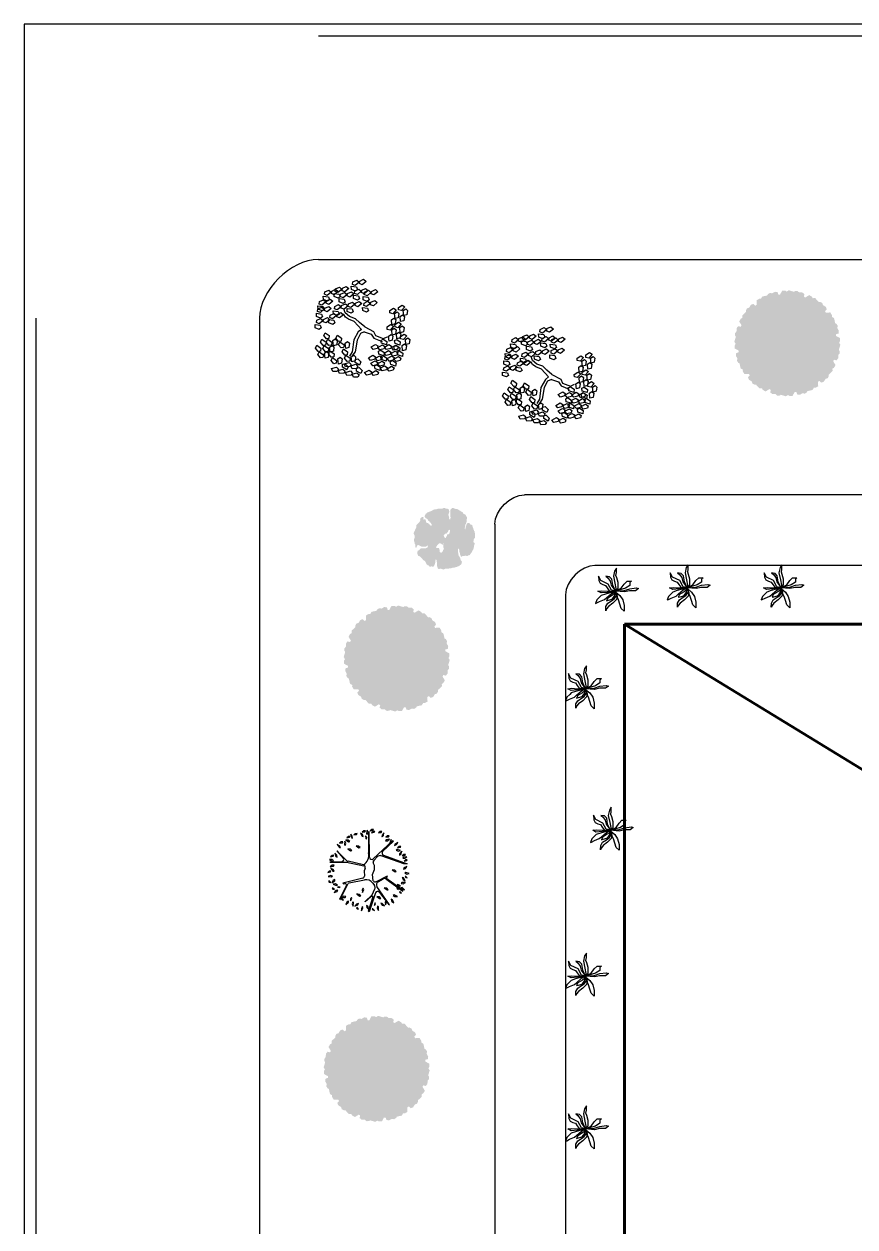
# Model space of a CAD drawing. Header units: millimetres. Extents: x -273369 to 399464, y -35443 to 194245.
# Drawn here: x -273369 to -259252, y 32116 to 52557 of the extents above; entities that cross this region are included whole.
import ezdxf

# ---------------------------------------------------------------- set-up
doc = ezdxf.new("R2010")
doc.units = ezdxf.units.MM
doc.linetypes.add('ACAD_ISO02W100', pattern=[15, 12, -3])
doc.layers.add('TREES', color=3, linetype='Continuous')

# ---------------------------------------------------------------- blocks, each defined once
blk = doc.blocks.new('R_TREE13')
at = {"layer": 'TREES', "color": 3}
for p, q in [((-577, 1185), (-609, 1159)), ((-575, 1160), (-577, 1185)), ((-331, 1155), (-407, 1192)), ((-407, 1192), (-341, 1098)), ((-390, 1229), (-343, 1279)), ((-377, 1278), (-390, 1229)), ((-345, 1304), (-377, 1278)), ((-343, 1279), (-345, 1304)), ((-197, 1314), (-209, 1201)), ((-209, 1201), (-182, 1170)), ((-164, 1237), (-197, 1314)), ((-182, 1170), (-164, 1237)), ((-18, 1279), (-61, 1330)), ((-61, 1330), (-45, 1241)), ((-45, 1241), (-16, 1223)), ((66, 1231), (-22, 1158)), ((-16, 1223), (-18, 1279)), ((36, 1153), (66, 1231)), ((171, 1185), (117, 1250)), ((117, 1250), (138, 1137)), ((174, 1116), (171, 1185)), ((282, 874), (269, 1263)), ((269, 1263), (269, 710)), ((359, 1276), (301, 1178)), ((314, 1138), (357, 1192)), ((357, 1192), (359, 1276)), ((497, 1186), (454, 1238)), ((454, 1238), (471, 1148)), ((499, 1130), (497, 1186)), ((-973, 812), (-925, 861)), ((-960, 860), (-973, 812)), ((-927, 886), (-960, 860)), ((-939, 940), (-948, 923)), ((-948, 923), (-425, 655)), ((-493, 719), (-939, 940)), ((-925, 861), (-927, 886)), ((-881, 876), (-886, 762)), ((-844, 801), (-881, 876)), ((-857, 733), (-844, 801)), ((-659, 1066), (-719, 1123)), ((-719, 1123), (-685, 1015)), ((-685, 1015), (-647, 998)), ((-647, 998), (-659, 1066)), ((-622, 1111), (-575, 1160)), ((-609, 1159), (-622, 1111)), ((-549, 1013), (-558, 945)), ((-558, 945), (-542, 926)), ((-531, 966), (-549, 1013)), ((-542, 926), (-531, 966)), ((-445, 1154), (-496, 1052)), ((-496, 1052), (-481, 1013)), ((-481, 1013), (-441, 1070)), ((-441, 1070), (-445, 1154)), ((-415, 833), (-435, 808)), ((-435, 808), (-428, 769)), ((-249, 180), (-415, 833)), ((-341, 1098), (-300, 1093)), ((-300, 1093), (-331, 1155)), ((-22, 1158), (-23, 1117)), ((-23, 1117), (36, 1153)), ((138, 1137), (174, 1116)), ((301, 1178), (314, 1138)), ((327, 719), (646, 1029)), ((646, 1029), (405, 821)), ((455, 1062), (436, 1025)), ((436, 1025), (505, 1034)), ((565, 1093), (455, 1062)), ((471, 1148), (499, 1130)), ((505, 1034), (565, 1093)), ((758, 949), (753, 908)), ((753, 908), (815, 940)), ((850, 1016), (758, 949)), ((815, 940), (850, 1016)), ((940, 887), (898, 939)), ((898, 939), (914, 849)), ((914, 849), (943, 832)), ((943, 832), (940, 887)), ((-1091, 529), (-1169, 498)), ((-1169, 498), (-1055, 484)), ((-1101, 391), (-1166, 444)), ((-1166, 444), (-1125, 338)), ((-1040, 708), (-1119, 736)), ((-1119, 736), (-1044, 651)), ((-1024, 511), (-1091, 529)), ((-1055, 484), (-1024, 511)), ((-1044, 651), (-1002, 651)), ((-1002, 651), (-1040, 708)), ((-998, 587), (-920, 539)), ((-931, 584), (-998, 587)), ((-888, 549), (-931, 584)), ((-920, 539), (-888, 549)), ((-886, 762), (-857, 733)), ((-401, 623), (-307, 119)), ((269, 710), (159, 141)), ((184, 161), (306, 655)), ((715, 670), (646, 579)), ((646, 579), (654, 538)), ((654, 538), (703, 587)), ((703, 587), (715, 670)), ((812, 401), (743, 310)), ((800, 318), (812, 401)), ((851, 781), (819, 755)), ((819, 755), (886, 735)), ((964, 764), (851, 781)), ((886, 735), (964, 764)), ((1012, 739), (943, 648)), ((943, 648), (951, 607)), ((951, 607), (1000, 656)), ((1000, 656), (1012, 739)), ((1082, 555), (1061, 519)), ((1061, 519), (1130, 523)), ((1121, 650), (1078, 702)), ((1078, 702), (1095, 612)), ((1194, 577), (1082, 555)), ((1095, 612), (1123, 595)), ((1123, 595), (1121, 650)), ((1130, 523), (1194, 577)), ((1208, 423), (1166, 475)), ((1166, 475), (1182, 385)), ((1211, 368), (1208, 423)), ((-1244, 227), (-1327, 220)), ((-1327, 220), (-1223, 173)), ((-1217, 43), (-1275, -18)), ((-1275, -18), (-1166, 15)), ((-1266, 317), (-1219, 367)), ((-1254, 366), (-1266, 317)), ((-1221, 391), (-1254, 366)), ((-1185, 189), (-1244, 227)), ((-1223, 173), (-1185, 189)), ((-1219, 367), (-1221, 391)), ((-1149, 53), (-1217, 43)), ((-1166, 15), (-1149, 53)), ((-1125, 338), (-1086, 323)), ((-1086, 323), (-1101, 391)), ((-861, -84), (-1032, 100)), ((-1032, 100), (-1019, 100)), ((-1019, 100), (-797, -126)), ((-770, 380), (-839, 289)), ((-839, 289), (-831, 248)), ((-831, 248), (-782, 297)), ((-782, 297), (-770, 380)), ((-639, 199), (-723, 193)), ((-723, 193), (-619, 146)), ((-581, 162), (-639, 199)), ((-619, 146), (-581, 162)), ((-5, 131), (-181, 127)), ((61, 100), (-5, 131)), ((96, 99), (130, 98)), ((743, 310), (751, 269)), ((751, 269), (800, 318)), ((1052, 80), (1032, 53)), ((1032, 53), (1087, 50)), ((1143, 87), (1052, 80)), ((1087, 50), (1143, 87)), ((1129, 204), (1120, 164)), ((1120, 164), (1184, 188)), ((1229, 259), (1129, 204)), ((1182, 385), (1211, 368)), ((1184, 188), (1229, 259)), ((1218, 62), (1184, 38)), ((1184, 38), (1249, 13)), ((1329, 37), (1218, 62)), ((1249, 13), (1329, 37)), ((1301, 150), (1259, 202)), ((1259, 202), (1275, 112)), ((1275, 112), (1303, 95)), ((1303, 95), (1301, 150)), ((-1359, -26), (-1337, -13)), ((-737, -234), (-1359, -26)), ((-1337, -13), (-855, -161)), ((-1308, -204), (-1260, -154)), ((-1295, -155), (-1308, -204)), ((-1234, -296), (-1307, -336)), ((-1307, -336), (-1193, -337)), ((-1262, -129), (-1295, -155)), ((-1260, -154), (-1262, -129)), ((-1165, -307), (-1234, -296)), ((-1193, -337), (-1165, -307)), ((-1099, -205), (-1149, -208)), ((-1149, -208), (-1088, -238)), ((-1124, -699), (-526, -285)), ((-717, -365), (-1108, -662)), ((-1065, -228), (-1099, -205)), ((-1088, -238), (-1065, -228)), ((-853, -283), (-922, -374)), ((-922, -374), (-914, -415)), ((-914, -415), (-865, -366)), ((-865, -366), (-853, -283)), ((-855, -161), (-849, -121)), ((-797, -126), (-603, -217)), ((-414, -147), (-494, -205)), ((-367, -324), (-269, -501)), ((-183, -615), (-366, -258)), ((-342, -168), (-337, -165)), ((-337, -165), (-133, -139)), ((-133, -139), (30, -206)), ((30, -206), (168, -206)), ((168, -206), (252, -166)), ((330, -180), (456, -303)), ((979, -799), (385, -163)), ((436, -38), (1280, -25)), ((1275, -4), (576, -8)), ((1276, -386), (1233, -334)), ((1233, -334), (1249, -424)), ((1281, -159), (1238, -107)), ((1238, -107), (1254, -197)), ((1254, -197), (1283, -215)), ((1280, -25), (1275, -4)), ((1278, -441), (1276, -386)), ((1283, -215), (1281, -159)), ((1348, -118), (1305, -66)), ((1305, -66), (1321, -156)), ((1321, -156), (1350, -173)), ((1350, -173), (1348, -118)), ((-1134, -454), (-1163, -532)), ((-1163, -532), (-1077, -458)), ((-1076, -416), (-1134, -454)), ((-1108, -662), (-1124, -699)), ((-1038, -554), (-1121, -567)), ((-1121, -567), (-1015, -607)), ((-1077, -458), (-1076, -416)), ((-1012, -770), (-1063, -836)), ((-978, -588), (-1038, -554)), ((-1015, -607), (-978, -588)), ((-945, -751), (-1012, -770)), ((-958, -791), (-945, -751)), ((-273, -578), (-678, -1139)), ((-647, -1139), (-250, -575)), ((-570, -525), (-639, -615)), ((-639, -615), (-631, -656)), ((-631, -656), (-582, -608)), ((-582, -608), (-570, -525)), ((-228, -577), (-198, -630)), ((-198, -630), (-183, -615)), ((24, -787), (-45, -878)), ((12, -870), (24, -787)), ((506, -499), (221, -1281)), ((225, -1166), (483, -418)), ((628, -471), (968, -824)), ((912, -713), (876, -733)), ((876, -733), (937, -764)), ((1020, -750), (912, -713)), ((937, -764), (1020, -750)), ((975, -562), (977, -631)), ((1010, -584), (975, -562)), ((977, -631), (1029, -697)), ((1029, -697), (1010, -584)), ((1094, -576), (1110, -666)), ((1136, -628), (1094, -576)), ((1141, -443), (1101, -452)), ((1101, -452), (1150, -500)), ((1110, -666), (1138, -683)), ((1138, -683), (1136, -628)), ((1233, -511), (1141, -443)), ((1150, -500), (1233, -511)), ((1249, -424), (1278, -441)), ((-1063, -836), (-958, -791)), ((-819, -815), (-857, -873)), ((-857, -873), (-851, -957)), ((-851, -957), (-803, -853)), ((-803, -853), (-819, -815)), ((-746, -1095), (-698, -1045)), ((-733, -1046), (-746, -1095)), ((-700, -1021), (-733, -1046)), ((-698, -1045), (-700, -1021)), ((-678, -1139), (-647, -1139)), ((-636, -1194), (-559, -1109)), ((-616, -1112), (-636, -1194)), ((-594, -951), (-625, -991)), ((-625, -991), (-562, -965)), ((-563, -1068), (-616, -1112)), ((-554, -941), (-594, -951)), ((-559, -1109), (-563, -1068)), ((-562, -965), (-554, -941)), ((-473, -944), (-504, -990)), ((-504, -990), (-500, -1057)), ((-500, -1057), (-461, -975)), ((-461, -975), (-473, -944)), ((-422, -1075), (-433, -1144)), ((-433, -1144), (-394, -1218)), ((-391, -1104), (-422, -1075)), ((-394, -1218), (-391, -1104)), ((-294, -1140), (-340, -1210)), ((-340, -1210), (-239, -1157)), ((-229, -1117), (-294, -1140)), ((-239, -1157), (-229, -1117)), ((-45, -878), (-37, -919)), ((-37, -919), (12, -870)), ((47, -1151), (64, -1218)), ((86, -1165), (47, -1151)), ((130, -1270), (86, -1165)), ((221, -1281), (225, -1166)), ((353, -1226), (310, -1174)), ((310, -1174), (326, -1264)), ((406, -1130), (403, -1199)), ((440, -1155), (406, -1130)), ((451, -1268), (440, -1155)), ((528, -1169), (485, -1117)), ((485, -1117), (502, -1207)), ((547, -1026), (506, -1030)), ((506, -1030), (549, -1084)), ((530, -1225), (528, -1169)), ((631, -1104), (547, -1026)), ((549, -1084), (631, -1104)), ((666, -914), (639, -978)), ((639, -978), (660, -1059)), ((660, -1059), (689, -949)), ((689, -949), (666, -914)), ((791, -1015), (748, -963)), ((748, -963), (765, -1053)), ((765, -1053), (793, -1070)), ((793, -1070), (791, -1015)), ((826, -865), (851, -929)), ((866, -873), (826, -865)), ((851, -929), (922, -973)), ((922, -973), (866, -873)), ((968, -824), (979, -799)), ((-240, -1281), (-193, -1231)), ((-228, -1232), (-240, -1281)), ((-195, -1206), (-228, -1232)), ((-193, -1231), (-195, -1206)), ((-85, -1202), (-116, -1264)), ((-116, -1264), (-100, -1346)), ((-100, -1346), (-64, -1238)), ((-64, -1238), (-85, -1202)), ((64, -1218), (130, -1270)), ((326, -1264), (355, -1281)), ((355, -1281), (353, -1226)), ((403, -1199), (451, -1268)), ((502, -1207), (530, -1225))]:
    blk.add_line(p, q, dxfattribs=at)
for centre, radius, start, end in [((356, 877), 74.2, 181.8634, 310.8225), ((-473, 760), 45.5, 243.64, 10.6014), ((-446, 614), 45.5, 10.6014, 62.8786), ((379, 666), 74.2, 134.2448, 188.0202), ((-569, 70), 267, 305.6088, 10.6014), ((-182, 197), 69.3, 194.2079, 271.0805), ((80, 142), 45.5, 245.2333, 290.9483), ((113, 140), 45.5, 290.9483, 1.3032), ((501, 356), 372, 211.6861, 281.6811), ((-894, -115), 45.5, 351.8668, 43.0362), ((-761, -305), 74.2, 305.6088, 71.5971), ((-559, -115), 111, 246.551, 305.6088), ((-464, -377), 111, 28.8202, 123.7178), ((-304, -226), 69.3, 123.3556, 207.1442), ((281, -229), 69.3, 45.654, 114.8963), ((439, -112), 74.2, 91.721, 223.4992), ((378, -382), 111, 341.1475, 45.654), ((-334, -537), 74.2, 322.3062, 28.8202), ((-239, -584), 13.6, 28.8202, 142.9276), ((576, -524), 74.2, 45.654, 159.9847)]:
    blk.add_arc(centre, radius, start, end, dxfattribs=at)
blk = doc.blocks.new('R_TREE9')
at = {"layer": 'TREES', "color": 3}
for p, q in [((-707, 879), (-583, 895)), ((-699, 992), (-617, 1059)), ((-690, 932), (-699, 992)), ((-618, 922), (-690, 932)), ((-545, 1024), (-618, 922)), ((-617, 1059), (-545, 1024)), ((-583, 895), (-540, 835)), ((-547, 867), (-465, 934)), ((-540, 1054), (-459, 1120)), ((-532, 993), (-540, 1054)), ((-460, 983), (-532, 993)), ((-393, 899), (-466, 797)), ((-465, 934), (-393, 899)), ((-386, 1085), (-460, 983)), ((-459, 1120), (-386, 1085)), ((-388, 928), (-307, 995)), ((-380, 868), (-388, 928)), ((-235, 960), (-308, 858)), ((-307, 995), (-235, 960)), ((-231, 847), (-149, 914)), ((-149, 914), (-77, 878)), ((3, 1024), (43, 1121)), ((39, 974), (3, 1024)), ((108, 1000), (39, 974)), ((43, 1121), (124, 1124)), ((124, 1124), (108, 1000)), ((143, 1027), (171, 1094)), ((222, 930), (143, 1027)), ((161, 858), (189, 926)), ((171, 1094), (232, 1087)), ((189, 926), (250, 918)), ((275, 991), (222, 930)), ((232, 1087), (275, 991)), ((250, 918), (294, 822)), ((278, 993), (318, 1090)), ((314, 943), (278, 993)), ((382, 969), (314, 943)), ((318, 1090), (399, 1093)), ((399, 1093), (382, 969)), ((418, 996), (445, 1063)), ((497, 899), (418, 996)), ((436, 827), (464, 895)), ((445, 1063), (506, 1056)), ((459, 955), (499, 1052)), ((495, 906), (459, 955)), ((464, 895), (525, 887)), ((563, 931), (495, 906)), ((550, 960), (497, 899)), ((499, 1052), (580, 1055)), ((506, 1056), (550, 960)), ((525, 887), (568, 791)), ((580, 1055), (563, 931)), ((599, 958), (626, 1026)), ((678, 861), (599, 958)), ((626, 1026), (687, 1018)), ((731, 922), (678, 861)), ((687, 1018), (731, 922)), ((698, 824), (739, 921)), ((739, 921), (819, 924)), ((819, 924), (803, 800)), ((838, 827), (866, 894)), ((866, 894), (927, 887)), ((-1032, 688), (-960, 724)), ((-1028, 582), (-1032, 688)), ((-923, 604), (-975, 552)), ((-960, 724), (-923, 604)), ((-839, 667), (-757, 734)), ((-830, 606), (-839, 667)), ((-758, 597), (-830, 606)), ((-685, 698), (-758, 597)), ((-757, 734), (-685, 698)), ((-683, 802), (-707, 879)), ((-579, 788), (-683, 802)), ((-681, 728), (-599, 795)), ((-672, 667), (-681, 728)), ((-600, 658), (-672, 667)), ((-527, 760), (-600, 658)), ((-599, 795), (-527, 760)), ((-540, 835), (-579, 788)), ((-555, 754), (-431, 769)), ((-532, 676), (-555, 754)), ((-538, 807), (-547, 867)), ((-466, 797), (-538, 807)), ((-427, 662), (-532, 676)), ((-431, 769), (-388, 710)), ((-388, 710), (-427, 662)), ((-397, 672), (-273, 688)), ((-374, 595), (-397, 672)), ((-389, 786), (-307, 853)), ((-381, 725), (-389, 786)), ((-308, 716), (-381, 725)), ((-308, 858), (-380, 868)), ((-269, 581), (-374, 595)), ((-235, 817), (-308, 716)), ((-307, 853), (-235, 817)), ((-295, 547), (-214, 613)), ((-273, 688), (-231, 629)), ((-231, 629), (-269, 581)), ((-223, 786), (-231, 847)), ((-150, 777), (-223, 786)), ((-214, 613), (-141, 578)), ((-77, 878), (-150, 777)), ((126, 692), (166, 790)), ((162, 643), (126, 692)), ((241, 761), (161, 858)), ((230, 669), (162, 643)), ((166, 790), (247, 793)), ((247, 793), (230, 669)), ((294, 822), (241, 761)), ((266, 695), (294, 763)), ((345, 598), (266, 695)), ((284, 527), (312, 594)), ((294, 763), (354, 755)), ((312, 594), (373, 587)), ((342, 580), (382, 677)), ((398, 659), (345, 598)), ((354, 755), (398, 659)), ((382, 677), (463, 680)), ((516, 730), (436, 827)), ((463, 680), (446, 556)), ((482, 582), (510, 650)), ((510, 650), (570, 643)), ((568, 791), (516, 730)), ((570, 643), (614, 547)), ((617, 789), (645, 857)), ((697, 693), (617, 789)), ((645, 857), (706, 849)), ((749, 754), (697, 693)), ((734, 774), (698, 824)), ((706, 849), (749, 754)), ((803, 800), (734, 774)), ((768, 561), (809, 658)), ((809, 658), (889, 661)), ((918, 730), (838, 827)), ((857, 658), (885, 726)), ((936, 561), (857, 658)), ((889, 661), (873, 537)), ((885, 726), (945, 718)), ((908, 564), (936, 631)), ((970, 791), (918, 730)), ((927, 887), (970, 791)), ((936, 631), (997, 624)), ((989, 622), (936, 561)), ((945, 718), (989, 622)), ((997, 624), (1040, 528)), ((-1125, 343), (-1053, 380)), ((-1121, 238), (-1125, 343)), ((-1079, 525), (-1007, 561)), ((-1075, 419), (-1079, 525)), ((-1021, 389), (-1075, 419)), ((-1053, 380), (-1016, 260)), ((-975, 552), (-1028, 582)), ((-970, 441), (-1021, 389)), ((-1007, 561), (-970, 441)), ((-989, 344), (-927, 453)), ((-914, 316), (-989, 344)), ((-927, 453), (-854, 450)), ((-915, 375), (-843, 411)), ((-911, 269), (-915, 375)), ((-839, 391), (-914, 316)), ((-854, 450), (-839, 391)), ((-847, 553), (-723, 569)), ((-824, 476), (-847, 553)), ((-843, 411), (-806, 291)), ((-719, 462), (-824, 476)), ((-786, 335), (-705, 402)), ((-778, 275), (-786, 335)), ((-723, 569), (-681, 510)), ((-681, 510), (-719, 462)), ((-705, 402), (-632, 367)), ((-632, 367), (-705, 265)), ((-628, 396), (-547, 463)), ((-620, 336), (-628, 396)), ((-547, 326), (-620, 336)), ((-547, 463), (-474, 428)), ((-474, 428), (-547, 326)), ((-462, 372), (-338, 388)), ((-438, 295), (-462, 372)), ((-453, 485), (-372, 552)), ((-445, 425), (-453, 485)), ((-372, 415), (-445, 425)), ((-372, 552), (-299, 517)), ((-299, 517), (-372, 415)), ((-338, 388), (-295, 328)), ((-295, 328), (-334, 281)), ((-287, 486), (-295, 547)), ((-214, 476), (-287, 486)), ((-141, 578), (-214, 476)), ((197, 164), (256, 302)), ((256, 302), (308, 383)), ((364, 430), (284, 527)), ((308, 383), (367, 421)), ((320, 283), (408, 389)), ((378, 530), (342, 580)), ((416, 491), (364, 430)), ((367, 421), (390, 489)), ((373, 587), (416, 491)), ((446, 556), (378, 530)), ((400, 242), (441, 339)), ((408, 389), (507, 421)), ((441, 339), (521, 342)), ((561, 486), (482, 582)), ((500, 414), (528, 482)), ((580, 317), (500, 414)), ((521, 342), (505, 218)), ((528, 482), (589, 474)), ((540, 244), (568, 312)), ((614, 547), (561, 486)), ((568, 312), (629, 305)), ((632, 378), (580, 317)), ((589, 474), (632, 378)), ((629, 305), (672, 209)), ((640, 436), (680, 533)), ((676, 386), (640, 436)), ((744, 412), (676, 386)), ((680, 533), (761, 536)), ((761, 536), (744, 412)), ((804, 511), (768, 561)), ((780, 439), (808, 506)), ((859, 342), (780, 439)), ((798, 270), (826, 338)), ((873, 537), (804, 511)), ((808, 506), (868, 499)), ((826, 338), (887, 330)), ((912, 403), (859, 342)), ((868, 499), (912, 403)), ((887, 330), (930, 234)), ((988, 467), (908, 564)), ((927, 395), (955, 463)), ((1006, 298), (927, 395)), ((955, 463), (1015, 455)), ((1040, 528), (988, 467)), ((1059, 359), (1006, 298)), ((1015, 455), (1059, 359)), ((-1172, 180), (-1100, 217)), ((-1168, 75), (-1172, 180)), ((-1115, 45), (-1168, 75)), ((-1068, 208), (-1121, 238)), ((-1063, 97), (-1115, 45)), ((-1100, 217), (-1063, 97)), ((-1083, 0), (-1020, 108)), ((-1016, 260), (-1068, 208)), ((-1020, 108), (-947, 106)), ((-933, 47), (-1007, -28)), ((-962, 212), (-890, 248)), ((-958, 106), (-962, 212)), ((-905, 76), (-958, 106)), ((-947, 106), (-933, 47)), ((-858, 239), (-911, 269)), ((-853, 128), (-905, 76)), ((-890, 248), (-853, 128)), ((-873, 31), (-810, 140)), ((-797, 3), (-873, 31)), ((-806, 291), (-858, 239)), ((-810, 140), (-737, 137)), ((-723, 78), (-797, 3)), ((-795, 222), (-671, 238)), ((-771, 145), (-795, 222)), ((-705, 265), (-778, 275)), ((-667, 131), (-771, 145)), ((-737, 137), (-723, 78)), ((-671, 238), (-628, 178)), ((-628, 178), (-667, 131)), ((-545, 145), (-656, 220)), ((-545, 214), (-650, 277)), ((-253, 177), (-545, 214)), ((-258, 95), (-545, 145)), ((-334, 281), (-438, 295)), ((-101, 14), (-258, 95)), ((-60, 70), (-253, 177)), ((-60, -80), (-101, 14)), ((4, -11), (-60, 70)), ((4, -11), (197, 164)), ((63, -93), (174, 33)), ((174, 33), (267, 133)), ((267, 133), (320, 283)), ((436, 192), (400, 242)), ((505, 218), (436, 192)), ((620, 148), (540, 244)), ((559, 76), (587, 144)), ((638, -21), (559, 76)), ((587, 144), (647, 136)), ((672, 209), (620, 148)), ((691, 40), (638, -21)), ((647, 136), (691, 40)), ((722, 85), (762, 183)), ((757, 36), (722, 85)), ((826, 61), (757, 36)), ((762, 183), (843, 186)), ((878, 173), (798, 270)), ((843, 186), (826, 61)), ((861, 88), (889, 156)), ((941, -9), (861, 88)), ((930, 234), (878, 173)), ((889, 156), (950, 148)), ((994, 52), (941, -9)), ((944, 135), (984, 233)), ((979, 86), (944, 135)), ((950, 148), (994, 52)), ((1048, 111), (979, 86)), ((984, 233), (1065, 236)), ((1065, 236), (1048, 111)), ((1083, 138), (1111, 206)), ((1163, 41), (1083, 138)), ((1102, -31), (1130, 37)), ((1111, 206), (1172, 198)), ((1130, 37), (1191, 30)), ((1216, 102), (1163, 41)), ((1172, 198), (1216, 102)), ((1191, 30), (1234, -66)), ((-1131, -311), (-1068, -261)), ((-1119, -142), (-1057, -91)), ((-1093, -244), (-1119, -142)), ((-1035, -262), (-1093, -244)), ((-1007, -28), (-1083, 0)), ((-1068, -261), (-1007, -370)), ((-1057, -91), (-996, -201)), ((-996, -201), (-1035, -262)), ((-892, -292), (-829, -241)), ((-866, -394), (-892, -292)), ((-829, -241), (-768, -351)), ((-757, -236), (-695, -185)), ((-731, -338), (-757, -236)), ((-695, -185), (-633, -294)), ((-633, -294), (-673, -356)), ((-489, -299), (-426, -248)), ((-426, -248), (-365, -357)), ((-112, -255), (-212, -318)), ((-60, -80), (-112, -255)), ((63, -93), (-48, -312)), ((424, -140), (464, -43)), ((460, -190), (424, -140)), ((528, -164), (460, -190)), ((464, -43), (545, -40)), ((545, -40), (528, -164)), ((564, -137), (591, -70)), ((643, -234), (564, -137)), ((582, -306), (610, -238)), ((591, -70), (652, -77)), ((610, -238), (671, -246)), ((696, -173), (643, -234)), ((652, -77), (696, -173)), ((671, -246), (714, -342)), ((692, -153), (733, -55)), ((728, -202), (692, -153)), ((797, -176), (728, -202)), ((733, -55), (813, -52)), ((813, -52), (797, -176)), ((832, -150), (860, -82)), ((912, -247), (832, -150)), ((851, -318), (879, -251)), ((860, -82), (921, -90)), ((879, -251), (939, -258)), ((880, -81), (908, -13)), ((959, -177), (880, -81)), ((908, -13), (969, -20)), ((964, -186), (912, -247)), ((921, -90), (964, -186)), ((939, -258), (983, -354)), ((1012, -116), (959, -177)), ((969, -20), (1012, -116)), ((1181, -127), (1102, -31)), ((1234, -66), (1181, -127)), ((-1105, -413), (-1131, -311)), ((-1046, -431), (-1105, -413)), ((-1007, -370), (-1046, -431)), ((-1014, -524), (-952, -473)), ((-988, -626), (-1014, -524)), ((-1005, -469), (-967, -350)), ((-926, -480), (-1005, -469)), ((-967, -350), (-895, -336)), ((-952, -473), (-890, -582)), ((-890, -582), (-930, -644)), ((-869, -392), (-926, -480)), ((-903, -461), (-840, -411)), ((-877, -563), (-903, -461)), ((-895, -336), (-869, -392)), ((-819, -582), (-877, -563)), ((-807, -412), (-866, -394)), ((-840, -411), (-779, -520)), ((-779, -520), (-819, -582)), ((-768, -351), (-807, -412)), ((-778, -619), (-740, -500)), ((-769, -405), (-706, -354)), ((-743, -507), (-769, -405)), ((-684, -525), (-743, -507)), ((-740, -500), (-668, -487)), ((-673, -356), (-731, -338)), ((-706, -354), (-645, -464)), ((-641, -542), (-698, -630)), ((-645, -464), (-684, -525)), ((-668, -487), (-641, -542)), ((-643, -563), (-605, -444)), ((-564, -574), (-643, -563)), ((-641, -618), (-578, -567)), ((-605, -444), (-533, -430)), ((-578, -567), (-517, -676)), ((-507, -485), (-564, -574)), ((-533, -430), (-507, -485)), ((-500, -468), (-437, -417)), ((-474, -570), (-500, -468)), ((-494, -630), (-432, -579)), ((-463, -401), (-489, -299)), ((-416, -588), (-474, -570)), ((-404, -419), (-463, -401)), ((-437, -417), (-376, -526)), ((-432, -579), (-371, -689)), ((-376, -526), (-416, -588)), ((-365, -357), (-404, -419)), ((-375, -626), (-337, -506)), ((-337, -506), (-265, -493)), ((-238, -548), (-295, -637)), ((-212, -318), (-293, -518)), ((-265, -493), (-238, -548)), ((-147, -355), (-223, -549)), ((-223, -549), (-177, -650)), ((-48, -312), (-147, -355)), ((662, -403), (582, -306)), ((714, -342), (662, -403)), ((930, -415), (851, -318)), ((983, -354), (930, -415)), ((-1026, -693), (-963, -642)), ((-1000, -795), (-1026, -693)), ((-941, -813), (-1000, -795)), ((-930, -644), (-988, -626)), ((-963, -642), (-902, -752)), ((-902, -752), (-941, -813)), ((-900, -851), (-862, -732)), ((-821, -862), (-900, -851)), ((-862, -732), (-790, -718)), ((-764, -773), (-821, -862)), ((-790, -718), (-764, -773)), ((-786, -862), (-724, -811)), ((-760, -964), (-786, -862)), ((-698, -630), (-778, -619)), ((-775, -693), (-712, -642)), ((-749, -795), (-775, -693)), ((-690, -813), (-749, -795)), ((-724, -811), (-662, -920)), ((-712, -642), (-651, -751)), ((-651, -751), (-690, -813)), ((-652, -787), (-589, -736)), ((-626, -889), (-652, -787)), ((-614, -720), (-641, -618)), ((-556, -738), (-614, -720)), ((-589, -736), (-528, -845)), ((-528, -845), (-567, -907)), ((-517, -676), (-556, -738)), ((-527, -945), (-488, -825)), ((-506, -799), (-443, -749)), ((-480, -901), (-506, -799)), ((-468, -732), (-494, -630)), ((-488, -825), (-417, -812)), ((-410, -750), (-468, -732)), ((-390, -867), (-447, -956)), ((-443, -749), (-382, -858)), ((-382, -858), (-421, -920)), ((-417, -812), (-390, -867)), ((-371, -689), (-410, -750)), ((-380, -957), (-342, -838)), ((-295, -637), (-375, -626)), ((-342, -838), (-270, -825)), ((-244, -880), (-301, -968)), ((-285, -692), (-161, -680)), ((-264, -770), (-285, -692)), ((-270, -825), (-244, -880)), ((-160, -787), (-264, -770)), ((-227, -886), (-102, -874)), ((-206, -964), (-227, -886)), ((-161, -680), (-120, -741)), ((-120, -741), (-160, -787)), ((-135, -771), (-10, -759)), ((-114, -849), (-135, -771)), ((-10, -866), (-114, -849)), ((-102, -874), (-62, -935)), ((-13, -715), (4, -644)), ((81, -798), (-13, -715)), ((-10, -759), (30, -820)), ((30, -820), (-10, -866)), ((4, -644), (65, -642)), ((46, -909), (63, -838)), ((63, -838), (124, -836)), ((65, -642), (124, -729)), ((124, -729), (81, -798)), ((118, -761), (242, -749)), ((139, -839), (118, -761)), ((124, -836), (182, -923)), ((243, -856), (139, -839)), ((242, -749), (283, -810)), ((283, -810), (243, -856)), ((268, -840), (393, -828)), ((289, -918), (268, -840)), ((390, -784), (407, -712)), ((484, -867), (390, -784)), ((393, -828), (433, -889)), ((407, -712), (468, -710)), ((468, -710), (527, -798)), ((527, -798), (484, -867)), ((-702, -982), (-760, -964)), ((-662, -920), (-702, -982)), ((-661, -1020), (-623, -901)), ((-581, -1031), (-661, -1020)), ((-567, -907), (-626, -889)), ((-623, -901), (-551, -887)), ((-524, -942), (-581, -1031)), ((-551, -887), (-524, -942)), ((-447, -956), (-527, -945)), ((-519, -1024), (-394, -1012)), ((-498, -1102), (-519, -1024)), ((-394, -1119), (-498, -1102)), ((-421, -920), (-480, -901)), ((-394, -1012), (-354, -1073)), ((-354, -1073), (-394, -1119)), ((-301, -968), (-380, -957)), ((-369, -1103), (-244, -1091)), ((-348, -1181), (-369, -1103)), ((-244, -1198), (-348, -1181)), ((-246, -1047), (-229, -975)), ((-153, -1130), (-246, -1047)), ((-244, -1091), (-204, -1152)), ((-204, -1152), (-244, -1198)), ((-229, -975), (-168, -973)), ((-102, -981), (-206, -964)), ((-168, -973), (-110, -1061)), ((-110, -1061), (-153, -1130)), ((-62, -935), (-102, -981)), ((-77, -965), (48, -953)), ((-56, -1043), (-77, -965)), ((48, -1060), (-56, -1043)), ((139, -992), (46, -909)), ((48, -953), (89, -1014)), ((89, -1014), (48, -1060)), ((182, -923), (139, -992)), ((194, -974), (318, -962)), ((215, -1052), (194, -974)), ((319, -1069), (215, -1052)), ((393, -935), (289, -918)), ((318, -962), (359, -1023)), ((359, -1023), (319, -1069)), ((344, -1053), (469, -1041)), ((365, -1130), (344, -1053)), ((469, -1148), (365, -1130)), ((433, -889), (393, -935)), ((466, -996), (483, -925)), ((560, -1079), (466, -996)), ((469, -1041), (509, -1102)), ((509, -1102), (469, -1148)), ((483, -925), (544, -923)), ((544, -923), (603, -1011)), ((603, -1011), (560, -1079))]:
    blk.add_line(p, q, dxfattribs=at)
blk = doc.blocks.new('R_TREE8')
at = {"layer": 'TREES', "color": 3}
for p, q in [((-694, 461), (-793, 655)), ((-793, 655), (-781, 455)), ((-308, 624), (-466, 649)), ((-466, 649), (-378, 580)), ((-378, 580), (-279, 436)), ((-209, 517), (-308, 624)), ((-86, 880), (-139, 649)), ((-139, 649), (-74, 336)), ((-4, 1005), (-86, 880)), ((-22, 686), (-4, 818)), ((13, 580), (-22, 686)), ((-4, 818), (-4, 1005)), ((72, 367), (13, 580)), ((-822, -15), (-647, 4)), ((-781, 455), (-723, 336)), ((-723, 336), (-606, 279)), ((-372, 304), (-694, 461)), ((-647, 4), (-407, -15)), ((-606, 279), (-483, 242)), ((-483, 242), (-413, 129)), ((-413, 129), (-326, 10)), ((-226, 35), (-372, 304)), ((-326, 10), (-40, -12)), ((-279, 436), (-238, 254)), ((-238, 254), (-40, -12)), ((-40, -12), (-226, 35)), ((-168, 254), (-209, 517)), ((-40, -12), (-168, 254)), ((-74, 336), (-28, 110)), ((-40, -12), (72, 117)), ((405, 115), (-40, -12)), ((-40, -12), (214, 115)), ((-28, 110), (-40, -12)), ((-40, -12), (340, 17)), ((72, 117), (72, 367)), ((214, 115), (341, 305)), ((340, 17), (597, 98)), ((341, 305), (468, 432)), ((580, 4), (352, -46)), ((595, 242), (405, 115)), ((468, 432), (659, 432)), ((837, 4), (580, 4)), ((659, 432), (595, 369)), ((595, 369), (595, 242)), ((597, 98), (872, 135)), ((971, 104), (837, 4)), ((872, 135), (971, 104)), ((-865, -393), (-927, -553)), ((-875, -534), (-752, -472)), ((-738, -266), (-865, -393)), ((-682, -90), (-822, -15)), ((-752, -472), (-536, -384)), ((-675, -203), (-738, -266)), ((-402, -65), (-682, -90)), ((-484, -139), (-675, -203)), ((-536, -384), (-437, -303)), ((-40, -12), (-484, -139)), ((-390, -315), (-442, -434)), ((-442, -434), (-361, -409)), ((-437, -303), (-220, -109)), ((-407, -15), (-40, -12)), ((-40, -12), (-402, -65)), ((-180, -190), (-390, -315)), ((-390, -547), (-215, -434)), ((-361, -409), (-197, -365)), ((-220, -109), (-40, -12)), ((-215, -434), (-98, -353)), ((-197, -365), (-133, -290)), ((-86, -121), (-180, -190)), ((-4, -378), (-168, -547)), ((-133, -290), (-69, -209)), ((-98, -353), (-4, -215)), ((-40, -12), (-86, -121)), ((-69, -209), (-40, -12)), ((352, -46), (-40, -12)), ((-40, -12), (25, -234)), ((-4, -215), (-22, -59)), ((-22, -59), (151, -203)), ((25, -234), (-4, -378)), ((87, -393), (24, -266)), ((151, -584), (87, -393)), ((151, -203), (278, -393)), ((278, -393), (341, -647)), ((-927, -553), (-875, -534)), ((-477, -878), (-472, -691)), ((-442, -791), (-477, -878)), ((-472, -691), (-390, -547)), ((-361, -691), (-442, -791)), ((-168, -547), (-361, -691)), ((214, -774), (151, -584)), ((341, -901), (214, -774)), ((341, -647), (341, -901))]:
    blk.add_line(p, q, dxfattribs=at)

msp = doc.modelspace()

# ---------------------------------------------------------------- hatches: boundary and pattern name
h = msp.add_hatch(color=256)
h.dxf.hatch_style = 1
h.set_gradient(color1=(153, 204, 0), color2=(51, 51, 51), rotation=208, tint=1)
h.paths.add_polyline_path([(-260374.543, 48033.302), (-260410.386, 48011.747), (-260435.476, 48026.774), (-260488.659, 48026.62), (-260524.82, 47959.195), (-260553.765, 47959.195), (-260565.662, 48001.267), (-260610.733, 48007.646), (-260659.439, 47980.899), (-260696.226, 47988.739), (-260730.178, 47967.082), (-260741.628, 47945.65), (-260828.383, 47925.445), (-260848.647, 47888.857), (-260877.889, 47889.325), (-260923.869, 47862.601), (-260921.473, 47786.128), (-260946.54, 47771.655), (-260977.879, 47802.142), (-261020.101, 47785.132), (-261048.909, 47737.615), (-261084.687, 47726.011), (-261103.262, 47690.28), (-261102.462, 47665.994), (-261167.491, 47605.118), (-261166.746, 47563.3), (-261192.305, 47549.084), (-261218.763, 47502.95), (-261178.451, 47437.921), (-261192.923, 47412.854), (-261235.307, 47423.587), (-261263.368, 47387.744), (-261264.557, 47332.189), (-261289.74, 47304.251), (-261287.961, 47264.02), (-261275.125, 47243.388), (-261301.004, 47158.153), (-261279.45, 47122.31), (-261294.477, 47097.219), (-261294.323, 47044.037), (-261226.897, 47007.876), (-261226.897, 46978.931), (-261268.969, 46967.034), (-261275.349, 46921.963), (-261248.601, 46873.257), (-261256.441, 46836.47), (-261234.785, 46802.518), (-261213.353, 46791.068), (-261193.147, 46704.313), (-261156.559, 46684.049), (-261157.027, 46654.807), (-261130.303, 46608.826), (-261053.83, 46611.223), (-261039.358, 46586.156), (-261069.845, 46554.817), (-261052.834, 46512.594), (-261005.317, 46483.787), (-260993.713, 46448.009), (-260957.982, 46429.434), (-260933.696, 46430.234), (-260872.821, 46365.205), (-260831.002, 46365.95), (-260816.787, 46340.391), (-260770.652, 46313.933), (-260705.623, 46354.245), (-260680.556, 46339.772), (-260691.289, 46297.389), (-260655.446, 46269.328), (-260599.892, 46268.139), (-260571.954, 46242.956), (-260531.722, 46244.735), (-260511.09, 46257.57), (-260425.855, 46231.691), (-260390.012, 46253.246), (-260364.921, 46238.219), (-260311.739, 46238.373), (-260275.578, 46305.799), (-260246.633, 46305.799), (-260234.736, 46263.727), (-260189.665, 46257.347), (-260140.959, 46284.094), (-260104.172, 46276.255), (-260070.22, 46297.911), (-260058.77, 46319.343), (-259972.015, 46339.548), (-259951.751, 46376.137), (-259922.509, 46375.668), (-259876.529, 46402.393), (-259878.925, 46478.866), (-259853.858, 46493.338), (-259822.519, 46462.851), (-259780.297, 46479.862), (-259751.489, 46527.379), (-259715.711, 46538.983), (-259697.136, 46574.714), (-259697.936, 46598.999), (-259632.907, 46659.875), (-259633.652, 46701.694), (-259608.093, 46715.909), (-259581.635, 46762.043), (-259621.947, 46827.073), (-259607.475, 46852.139), (-259565.091, 46841.407), (-259537.03, 46877.249), (-259535.841, 46932.804), (-259510.658, 46960.742), (-259512.437, 47000.974), (-259525.273, 47021.606), (-259499.394, 47106.841), (-259520.948, 47142.684), (-259505.921, 47167.774), (-259506.075, 47220.957), (-259573.501, 47257.118), (-259573.501, 47286.062), (-259531.429, 47297.959), (-259525.049, 47343.03), (-259551.797, 47391.737), (-259543.957, 47428.523), (-259565.613, 47462.475), (-259587.045, 47473.926), (-259607.251, 47560.68), (-259643.839, 47580.944), (-259643.371, 47610.187), (-259670.095, 47656.167), (-259746.568, 47653.771), (-259761.04, 47678.838), (-259730.553, 47710.176), (-259747.564, 47752.399), (-259795.081, 47781.206), (-259806.685, 47816.984), (-259842.416, 47835.559), (-259866.702, 47834.76), (-259927.577, 47899.789), (-259969.396, 47899.044), (-259983.611, 47924.603), (-260029.746, 47951.06), (-260094.775, 47910.749), (-260119.842, 47925.221), (-260109.109, 47967.605), (-260144.952, 47995.665), (-260200.506, 47996.855), (-260228.444, 48022.037), (-260268.676, 48020.258), (-260289.308, 48007.423)])
h = msp.add_hatch(color=256)
h.dxf.hatch_style = 1
h.set_gradient(color1=(63, 127, 79), color2=(0, 153, 0), rotation=147, tint=1)
h.paths.add_polyline_path([(-266388.491, 44310.363), (-266422.108, 44300.788), (-266436.684, 44288.309), (-266452.985, 44279.603), (-266486.396, 44270.086), (-266501.178, 44262.192), (-266517.479, 44257.549), (-266528.109, 44244.2), (-266544.41, 44235.494), (-266549.371, 44222.145), (-266560.002, 44204.734), (-266565.672, 44191.385), (-266555.041, 44173.974), (-266544.41, 44160.625), (-266513.693, 44144.22), (-266506.848, 44125.802), (-266495.508, 44112.454), (-266479.916, 44103.748), (-266474.246, 44090.399), (-266457.946, 44081.693), (-266452.985, 44068.345), (-266435.322, 44039.417), (-266457.946, 44033.522), (-266474.246, 44042.228), (-266479.916, 44055.576), (-266495.508, 44068.345), (-266511.809, 44077.631), (-266528.109, 44081.693), (-266538.74, 44095.042), (-266538.74, 44108.391), (-266549.16, 44140.389), (-266560.002, 44143.214), (-266576.303, 44139.151), (-266592.603, 44143.214), (-266581.973, 44156.562), (-266576.303, 44169.911), (-266592.603, 44178.617), (-266608.195, 44178.617), (-266624.496, 44169.911), (-266635.127, 44156.562), (-266640.797, 44143.214), (-266635.127, 44129.865), (-266640.797, 44112.454), (-266657.097, 44085.756), (-266678.359, 44068.345), (-266694.66, 44050.933), (-266705.291, 44037.584), (-266705.291, 44002.762), (-266710.252, 43989.413), (-266720.883, 43972.001), (-266726.552, 43958.653), (-266731.513, 43941.241), (-266742.853, 43927.893), (-266747.814, 43910.481), (-266747.814, 43897.132), (-266742.853, 43879.721), (-266731.513, 43866.372), (-266731.513, 43835.612), (-266742.853, 43800.789), (-266742.853, 43774.092), (-266737.183, 43756.68), (-266731.513, 43743.332), (-266731.513, 43725.92), (-266720.883, 43712.571), (-266720.883, 43664.4), (-266705.291, 43655.694), (-266699.621, 43669.043), (-266691.461, 43697.682), (-266667.728, 43703.866), (-266618.826, 43677.749), (-266538.74, 43677.749), (-266522.44, 43690.517), (-266506.848, 43690.517), (-266514.387, 43664.058), (-266546.347, 43646.988), (-266603.234, 43646.988), (-266619.535, 43651.051), (-266635.127, 43642.345), (-266645.758, 43628.997), (-266662.058, 43616.228), (-266678.359, 43607.523), (-266688.99, 43578.918), (-266688.99, 43563.414), (-266683.32, 43550.065), (-266678.359, 43532.654), (-266667.728, 43519.305), (-266651.428, 43515.242), (-266635.127, 43501.893), (-266624.496, 43488.545), (-266608.195, 43475.776), (-266586.934, 43449.079), (-266555.249, 43432.157), (-266542.372, 43401.841), (-266533.07, 43387.558), (-266528.109, 43374.21), (-266511.809, 43361.441), (-266495.508, 43356.798), (-266484.877, 43343.45), (-266469.285, 43334.744), (-266444.653, 43341.76), (-266421.092, 43334.744), (-266404.791, 43343.45), (-266399.121, 43356.798), (-266394.16, 43370.147), (-266388.491, 43383.496), (-266383.529, 43400.907), (-266383.529, 43431.667), (-266377.86, 43445.016), (-266372.19, 43462.427), (-266356.598, 43442.849), (-266356.598, 43418.319), (-266350.928, 43404.97), (-266350.928, 43343.45), (-266345.967, 43326.038), (-266340.297, 43312.689), (-266329.666, 43295.278), (-266313.366, 43295.278), (-266304.672, 43299.921), (-266281.473, 43299.921), (-266265.172, 43295.278), (-266248.872, 43286.572), (-266233.28, 43291.215), (-266216.979, 43299.921), (-266168.786, 43299.921), (-266152.485, 43303.984), (-266136.184, 43308.627), (-266120.593, 43308.627), (-266104.292, 43312.689), (-266087.991, 43317.332), (-266072.399, 43321.975), (-266056.099, 43321.975), (-266039.798, 43326.038), (-266006.387, 43335.555), (-265991.605, 43343.45), (-265975.304, 43348.093), (-265964.673, 43361.441), (-265948.372, 43370.147), (-265937.741, 43383.496), (-265928.383, 43416.34), (-265937.741, 43431.667), (-265948.372, 43445.016), (-265954.042, 43462.427), (-265954.042, 43475.776), (-265964.673, 43493.188), (-265970.343, 43506.536), (-265985.935, 43519.305), (-265985.935, 43532.654), (-265991.605, 43554.708), (-265991.605, 43568.057), (-265997.274, 43585.468), (-265997.274, 43633.64), (-265991.605, 43646.988), (-265975.304, 43626.52), (-265975.304, 43589.531), (-265964.673, 43572.119), (-265964.673, 43558.771), (-265959.712, 43541.359), (-265954.042, 43528.01), (-265948.372, 43510.599), (-265932.78, 43501.893), (-265922.15, 43515.242), (-265905.849, 43519.305), (-265884.587, 43519.305), (-265868.286, 43523.948), (-265851.986, 43519.305), (-265836.394, 43519.305), (-265820.093, 43528.01), (-265798.831, 43532.654), (-265787.492, 43546.002), (-265776.861, 43563.414), (-265766.23, 43576.762), (-265755.599, 43594.174), (-265749.929, 43607.523), (-265739.298, 43624.934), (-265734.337, 43638.283), (-265728.668, 43655.694), (-265723.707, 43677.749), (-265723.707, 43695.16), (-265718.037, 43708.509), (-265712.367, 43725.92), (-265712.367, 43739.269), (-265737.2, 43752.532), (-265728.668, 43778.735), (-265728.668, 43792.084), (-265723.707, 43813.558), (-265707.406, 43822.844), (-265707.406, 43901.775), (-265712.367, 43915.124), (-265712.367, 43932.536), (-265723.707, 43945.884), (-265728.668, 43963.296), (-265734.337, 43976.645), (-265739.298, 43994.056), (-265744.968, 44007.405), (-265749.929, 44024.816), (-265755.599, 44042.228), (-265771.9, 44050.933), (-265787.492, 44055.576), (-265798.831, 44072.988), (-265814.423, 44081.693), (-265830.724, 44077.631), (-265847.025, 44068.345), (-265851.986, 44046.871), (-265857.656, 44033.522), (-265862.617, 44020.173), (-265868.286, 44002.762), (-265868.286, 43989.413), (-265873.956, 43972.002), (-265884.587, 43985.35), (-265878.917, 44002.762), (-265878.917, 44020.173), (-265873.956, 44033.522), (-265873.956, 44046.871), (-265862.617, 44064.282), (-265857.656, 44077.631), (-265847.025, 44110.277), (-265847.025, 44143.214), (-265841.355, 44160.625), (-265841.355, 44173.974), (-265851.986, 44187.323), (-265857.656, 44200.671), (-265868.286, 44218.083), (-265899.59, 44234.801), (-265911.519, 44248.843), (-265916.48, 44262.192), (-265932.78, 44270.897), (-265948.372, 44274.96), (-265959.712, 44288.309), (-265975.304, 44292.952), (-265991.605, 44305.72), (-266007.905, 44314.426), (-266023.497, 44314.426), (-266056.099, 44323.712), (-266072.399, 44332.418), (-266087.991, 44336.48), (-266104.292, 44323.712), (-266120.593, 44310.363), (-266125.554, 44297.015), (-266125.554, 44187.323), (-266120.593, 44173.974), (-266125.554, 44160.625), (-266125.554, 44143.214), (-266141.854, 44143.214), (-266149.985, 44162.355), (-266145.308, 44176.717), (-266152.485, 44196.028), (-266158.155, 44209.377), (-266158.155, 44226.789), (-266152.485, 44240.137), (-266142.85, 44273.954), (-266147.524, 44288.309), (-266147.524, 44301.658), (-266163.116, 44314.426), (-266179.417, 44323.712), (-266203.702, 44323.712), (-266227.61, 44336.48), (-266243.911, 44332.418), (-266259.503, 44323.712), (-266323.997, 44323.712), (-266370.861, 44310.363)])
h.paths.add_polyline_path([(-266323.997, 43725.92), (-266308.405, 43734.626), (-266292.104, 43730.563), (-266275.803, 43721.277), (-266259.503, 43712.571), (-266243.911, 43708.509), (-266238.241, 43835.612), (-266243.911, 43677.749), (-266243.911, 43664.4), (-266235.406, 43638.283), (-266248.872, 43616.228), (-266254.542, 43602.88), (-266259.503, 43589.531), (-266275.803, 43576.762), (-266292.104, 43576.762), (-266308.405, 43589.531), (-266308.405, 43620.291), (-266313.366, 43633.64), (-266319.036, 43651.051), (-266329.809, 43657.067), (-266350.928, 43651.051), (-266367.229, 43659.757), (-266367.229, 43673.106), (-266356.598, 43686.454), (-266350.928, 43699.803), (-266334.627, 43712.571)], flags=16)
h.paths.add_polyline_path([(-266238.241, 43857.667), (-266227.61, 43844.318), (-266221.94, 43826.906), (-266206.348, 43822.844), (-266195.717, 43844.318), (-266185.086, 43857.667), (-266185.086, 43871.015), (-266179.417, 43884.364), (-266163.116, 43884.364), (-266147.524, 43893.07), (-266136.184, 43910.481), (-266136.184, 43923.83), (-266131.223, 43941.241), (-266131.223, 43954.59), (-266147.524, 43967.358), (-266158.155, 43949.947), (-266163.116, 43936.598), (-266173.747, 43919.187), (-266185.086, 43905.838), (-266200.678, 43897.132), (-266216.979, 43897.132), (-266227.61, 43879.721), (-266238.241, 43866.372)], flags=16)
h = msp.add_hatch(color=256)
h.dxf.hatch_style = 1
h.set_gradient(color1=(153, 204, 0), color2=(51, 51, 51), rotation=208, tint=1)
h.paths.add_polyline_path([(-267011.864, 42675.995), (-267047.708, 42654.441), (-267072.798, 42669.468), (-267125.98, 42669.314), (-267162.141, 42601.888), (-267191.086, 42601.888), (-267202.983, 42643.96), (-267248.054, 42650.34), (-267296.761, 42623.593), (-267333.547, 42631.432), (-267367.499, 42609.776), (-267378.949, 42588.344), (-267465.704, 42568.138), (-267485.968, 42531.55), (-267515.211, 42532.019), (-267561.191, 42505.294), (-267558.794, 42428.821), (-267583.861, 42414.349), (-267615.2, 42444.836), (-267657.423, 42427.825), (-267686.23, 42380.308), (-267722.008, 42368.704), (-267740.583, 42332.973), (-267739.783, 42308.688), (-267804.813, 42247.812), (-267804.068, 42205.993), (-267829.627, 42191.778), (-267856.084, 42145.643), (-267815.773, 42080.614), (-267830.245, 42055.547), (-267872.629, 42066.28), (-267900.689, 42030.438), (-267901.879, 41974.883), (-267927.061, 41946.945), (-267925.282, 41906.713), (-267912.447, 41886.081), (-267938.326, 41800.846), (-267916.771, 41765.003), (-267931.798, 41739.913), (-267931.644, 41686.73), (-267864.219, 41650.569), (-267864.219, 41621.624), (-267906.29, 41609.728), (-267912.67, 41564.657), (-267885.923, 41515.95), (-267893.763, 41479.164), (-267872.106, 41445.211), (-267850.674, 41433.761), (-267830.469, 41347.006), (-267793.88, 41326.743), (-267794.349, 41297.5), (-267767.624, 41251.52), (-267691.152, 41253.916), (-267676.679, 41228.849), (-267707.166, 41197.51), (-267690.156, 41155.288), (-267642.638, 41126.48), (-267631.035, 41090.703), (-267595.304, 41072.127), (-267571.018, 41072.927), (-267510.142, 41007.898), (-267468.324, 41008.643), (-267454.108, 40983.084), (-267407.974, 40956.626), (-267342.945, 40996.938), (-267317.878, 40982.466), (-267328.611, 40940.082), (-267292.768, 40912.021), (-267237.213, 40910.832), (-267209.275, 40885.649), (-267169.043, 40887.428), (-267148.411, 40900.264), (-267063.177, 40874.385), (-267027.333, 40895.939), (-267002.243, 40880.912), (-266949.061, 40881.067), (-266912.9, 40948.492), (-266883.955, 40948.492), (-266872.058, 40906.42), (-266826.987, 40900.04), (-266778.28, 40926.788), (-266741.494, 40918.948), (-266707.542, 40940.604), (-266696.092, 40962.036), (-266609.337, 40982.242), (-266589.073, 41018.83), (-266559.83, 41018.362), (-266513.85, 41045.086), (-266516.247, 41121.559), (-266491.18, 41136.031), (-266459.841, 41105.545), (-266417.618, 41122.555), (-266388.811, 41170.072), (-266353.033, 41181.676), (-266334.458, 41217.407), (-266335.258, 41241.693), (-266270.228, 41302.569), (-266270.974, 41344.387), (-266245.415, 41358.602), (-266218.957, 41404.737), (-266259.269, 41469.766), (-266244.796, 41494.833), (-266202.412, 41484.1), (-266174.352, 41519.943), (-266173.162, 41575.497), (-266147.98, 41603.436), (-266149.759, 41643.667), (-266162.594, 41664.299), (-266136.715, 41749.534), (-266158.27, 41785.377), (-266143.243, 41810.468), (-266143.397, 41863.65), (-266210.822, 41899.811), (-266210.822, 41928.756), (-266168.751, 41940.653), (-266162.371, 41985.724), (-266189.118, 42034.43), (-266181.278, 42071.217), (-266202.935, 42105.169), (-266224.367, 42116.619), (-266244.572, 42203.374), (-266281.161, 42223.638), (-266280.692, 42252.88), (-266307.417, 42298.86), (-266383.889, 42296.464), (-266398.362, 42321.531), (-266367.875, 42352.87), (-266384.885, 42395.092), (-266432.403, 42423.9), (-266444.006, 42459.678), (-266479.737, 42478.253), (-266504.023, 42477.453), (-266564.899, 42542.482), (-266606.717, 42541.737), (-266620.933, 42567.296), (-266667.067, 42593.754), (-266732.096, 42553.442), (-266757.163, 42567.914), (-266746.43, 42610.298), (-266782.273, 42638.359), (-266837.828, 42639.548), (-266865.766, 42664.731), (-266905.998, 42662.952), (-266926.63, 42650.116)])
h = msp.add_hatch(color=256)
h.dxf.hatch_style = 1
h.set_gradient(color1=(153, 204, 0), color2=(51, 51, 51), rotation=208, tint=1)
h.paths.add_polyline_path([(-267352.241, 35702.992), (-267388.084, 35681.438), (-267413.175, 35696.465), (-267466.357, 35696.311), (-267502.518, 35628.885), (-267531.463, 35628.885), (-267543.36, 35670.957), (-267588.431, 35677.337), (-267637.137, 35650.589), (-267673.924, 35658.429), (-267707.876, 35636.773), (-267719.326, 35615.341), (-267806.081, 35595.135), (-267826.345, 35558.547), (-267855.587, 35559.016), (-267901.567, 35532.291), (-267899.171, 35455.818), (-267924.238, 35441.346), (-267955.577, 35471.833), (-267997.799, 35454.822), (-268026.607, 35407.305), (-268062.385, 35395.701), (-268080.96, 35359.97), (-268080.16, 35335.684), (-268145.189, 35274.809), (-268144.444, 35232.99), (-268170.003, 35218.775), (-268196.461, 35172.64), (-268156.149, 35107.611), (-268170.621, 35082.544), (-268213.005, 35093.277), (-268241.066, 35057.434), (-268242.255, 35001.88), (-268267.438, 34973.942), (-268265.659, 34933.71), (-268252.823, 34913.078), (-268278.702, 34827.843), (-268257.148, 34792), (-268272.175, 34766.91), (-268272.021, 34713.727), (-268204.595, 34677.566), (-268204.595, 34648.621), (-268246.667, 34636.724), (-268253.047, 34591.653), (-268226.299, 34542.947), (-268234.139, 34506.161), (-268212.483, 34472.208), (-268191.051, 34460.758), (-268170.845, 34374.003), (-268134.257, 34353.739), (-268134.725, 34324.497), (-268108.001, 34278.517), (-268031.528, 34280.913), (-268017.056, 34255.846), (-268047.543, 34224.507), (-268030.532, 34182.285), (-267983.015, 34153.477), (-267971.411, 34117.7), (-267935.68, 34099.124), (-267911.394, 34099.924), (-267850.519, 34034.895), (-267808.7, 34035.64), (-267794.485, 34010.081), (-267748.35, 33983.623), (-267683.321, 34023.935), (-267658.254, 34009.463), (-267668.987, 33967.079), (-267633.144, 33939.018), (-267577.59, 33937.829), (-267549.652, 33912.646), (-267509.42, 33914.425), (-267488.788, 33927.261), (-267403.553, 33901.382), (-267367.71, 33922.936), (-267342.62, 33907.909), (-267289.437, 33908.063), (-267253.276, 33975.489), (-267224.331, 33975.489), (-267212.434, 33933.417), (-267167.363, 33927.037), (-267118.657, 33953.785), (-267081.87, 33945.945), (-267047.918, 33967.601), (-267036.468, 33989.033), (-266949.713, 34009.239), (-266929.449, 34045.827), (-266900.207, 34045.359), (-266854.227, 34072.083), (-266856.623, 34148.556), (-266831.556, 34163.028), (-266800.217, 34132.542), (-266757.995, 34149.552), (-266729.187, 34197.069), (-266693.409, 34208.673), (-266674.834, 34244.404), (-266675.634, 34268.69), (-266610.605, 34329.566), (-266611.35, 34371.384), (-266585.791, 34385.599), (-266559.333, 34431.734), (-266599.645, 34496.763), (-266585.173, 34521.83), (-266542.789, 34511.097), (-266514.728, 34546.94), (-266513.539, 34602.494), (-266488.356, 34630.433), (-266490.135, 34670.664), (-266502.971, 34691.296), (-266477.092, 34776.531), (-266498.646, 34812.374), (-266483.619, 34837.465), (-266483.773, 34890.647), (-266551.199, 34926.808), (-266551.199, 34955.753), (-266509.127, 34967.65), (-266502.747, 35012.721), (-266529.495, 35061.427), (-266521.655, 35098.214), (-266543.311, 35132.166), (-266564.743, 35143.616), (-266584.949, 35230.371), (-266621.537, 35250.635), (-266621.069, 35279.877), (-266647.793, 35325.857), (-266724.266, 35323.461), (-266738.738, 35348.528), (-266708.251, 35379.867), (-266725.262, 35422.089), (-266772.779, 35450.897), (-266784.383, 35486.675), (-266820.114, 35505.25), (-266844.4, 35504.45), (-266905.275, 35569.479), (-266947.094, 35568.734), (-266961.309, 35594.293), (-267007.444, 35620.751), (-267072.473, 35580.439), (-267097.54, 35594.911), (-267086.807, 35637.295), (-267122.65, 35665.356), (-267178.204, 35666.545), (-267206.142, 35691.728), (-267246.374, 35689.949), (-267267.006, 35677.113)])

# ---------------------------------------------------------------- linework, layer by layer
for p, q in [((-145368.737, 52557.324), (-273368.737, 52557.324)), ((-273368.737, 52557.324), (-273368.737, -35442.676)), ((-268368.737, 48557.324), (-214368.737, 48557.324)), ((-269368.737, 47557.324), (-269368.737, 8557.324)), ((-243588.737, 44557.324), (-264868.737, 44557.324)), ((-265368.737, 44057.324), (-265368.737, 29217.324)), ((-245288.737, 43357.324), (-263668.737, 43357.324)), ((-264168.737, 42857.324), (-264168.737, 29217.324))]:
    msp.add_line(p, q)
at = {"linetype": 'ACAD_ISO02W100'}
for p, q in [((-268368.737, 52357.324), (-214368.737, 52357.324)), ((-273168.737, 47557.324), (-273168.737, 8557.324)), ((-273168.737, 47557.324), (-273168.737, 8557.324))]:
    msp.add_line(p, q, dxfattribs=at)
at = {"lineweight": 60}
for p, q in [((-263168.737, 42357.324), (-246788.737, 42357.324)), ((-263168.737, 31277.324), (-263168.737, 42357.324)), ((-254978.737, 37357.324), (-263168.737, 42357.324))]:
    msp.add_line(p, q, dxfattribs=at)
for points in [[(-268368.737, 48557.324), (-268840.142, 48557.324), (-269368.737, 48028.728), (-269368.737, 47557.324)], [(-265368.737, 44057.324), (-265368.737, 44293.026), (-265104.439, 44557.324), (-264868.737, 44557.324)], [(-263668.737, 43357.324), (-263904.439, 43357.324), (-264168.737, 43093.026), (-264168.737, 42857.324)]]:
    msp.add_open_spline(points, degree=3)

# ---------------------------------------------------------------- block references
at = {"rotation": 90}
for name, p, xscale, yscale, zscale in [('R_TREE9', (-267645.388, 47365.881), 0.6916000987928117, 0.6916000987928117, 0.6916000987928117), ('R_TREE9', (-264463.75, 46557.533), 0.6916000987928117, 0.6916000987928117, 0.6916000987928117), ('R_TREE13', (-267520.736, 38172.709), 0.5177606510868751, 0.5177606510868751, 0.5177606510868751)]:
    msp.add_blockref(name, p, dxfattribs=dict(at, xscale=xscale, yscale=yscale, zscale=zscale))
at = {"xscale": 0.383444302622244, "yscale": 0.383444302622244, "zscale": 0.383444302622244}
for p in [(-262085.537, 42982.574), (-260490.626, 42982.574), (-263303.468, 42924.616), (-263813.19, 41267.564), (-263390.042, 38861.554), (-263813.19, 36382.996), (-263813.19, 36382.996), (-263813.19, 33786.378)]:
    msp.add_blockref('R_TREE8', p, dxfattribs=at)

doc.saveas('drawing.dxf')
